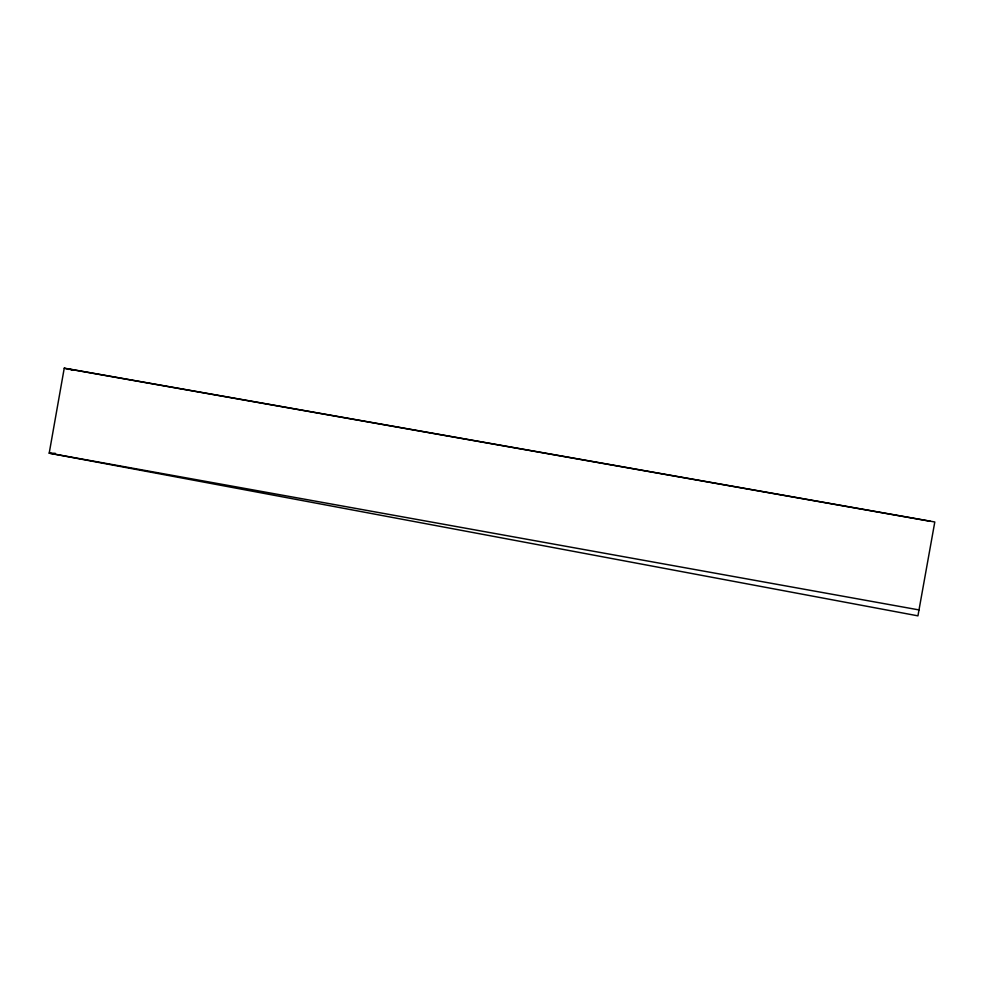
<?xml version="1.0" encoding="UTF-8"?>
<svg xmlns="http://www.w3.org/2000/svg" width="984" height="984" viewBox="0 0 984 984"><rect width="100%" height="100%" fill="white"/><g stroke="black" fill="none" stroke-linecap="round" stroke-linejoin="round"><path stroke-width="1.48" d="M64.243 368.151L49.2 453.169L917.937 615.849L934.8 521.987L64.243 368.151L68.609 369.406M55.289 453.329L49.2 453.169L919.007 609.92M930.434 521.299L68.745 369.025L73.099 370.279"/></g></svg>
